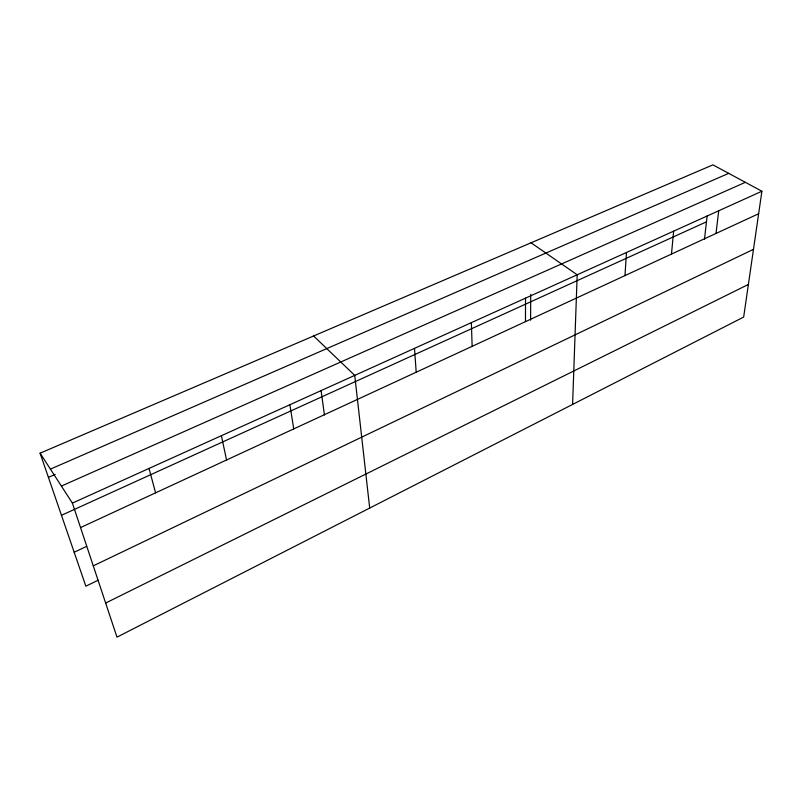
<?xml version="1.0" encoding="UTF-8"?>
<svg xmlns="http://www.w3.org/2000/svg" width="802" height="802" viewBox="0 0 802 802"><rect width="100%" height="100%" fill="white"/><g stroke="black" fill="none" stroke-linecap="round" stroke-linejoin="round"><path stroke-width="1.2" d="M525.47 321.652L525.531 298.143M530.583 320.198L530.744 294.334M572.588 404.439L577.189 274.785L531.054 242.795M624.979 275.597L626.502 252.48M671.485 254.074L673.64 231.166M704.497 239.086L707.143 215.818M715.996 233.472L718.722 210.766M761.9 191.237L743.665 317.061L116.992 637.139L72.391 503.095L40.1 453.18L712.928 164.861L761.9 191.237L72.391 503.095M105.653 603.044L748.386 284.439M98.155 580.217L85.854 586.192L40.1 453.18M93.273 565.851L753.479 249.342M74.175 552.237L86.646 546.373M80.531 527.576L758.642 213.733M61.463 515.295L706.452 221.843M61.383 486.082L745.339 182.325M48.421 477.38L55.218 474.393M50.406 469.12L728.697 173.362M313.612 335.978L354.735 375.396L369.692 508.067M149.022 468.438L155.588 492.839M221.402 435.697L226.545 459.997M289.873 404.729L293.732 428.9M321.091 390.594L324.429 415.005M414.504 348.369L416.198 372.218M471.365 322.645L472.137 346.334"/></g></svg>
